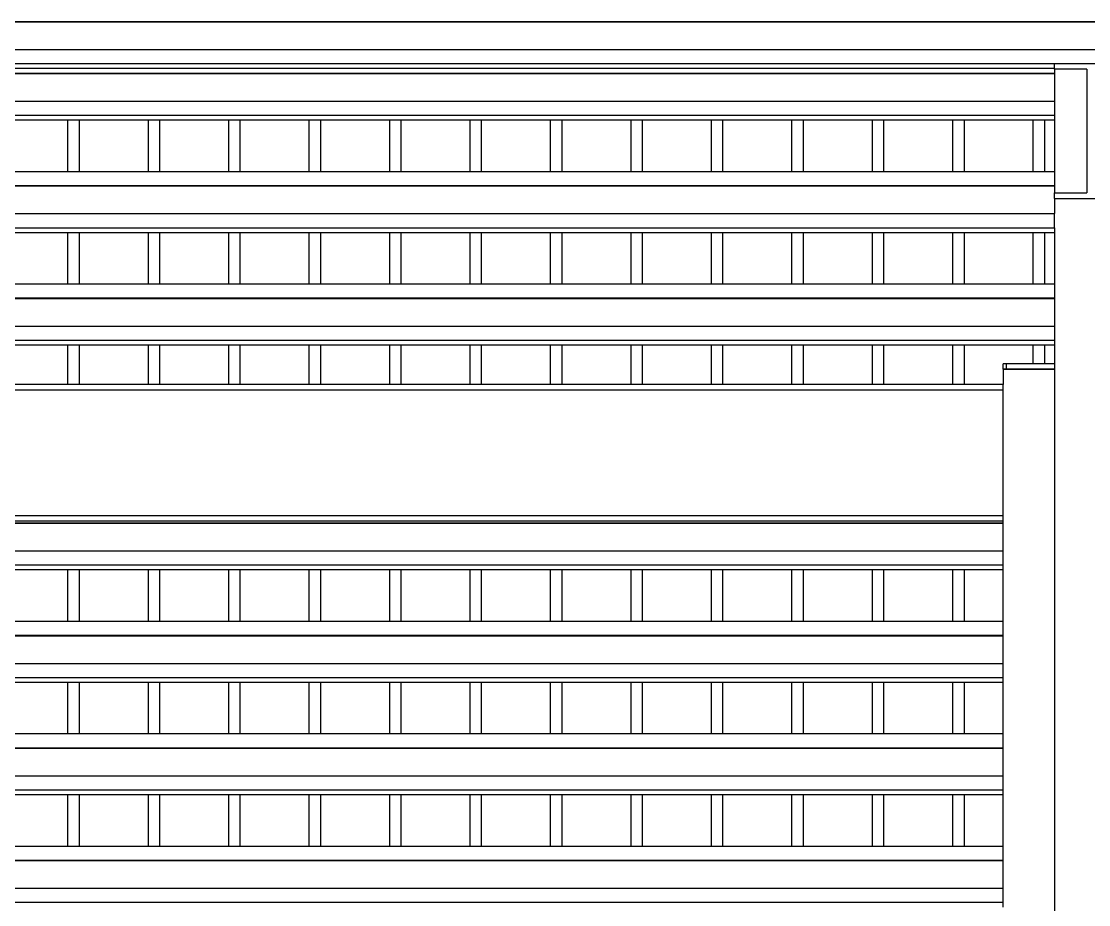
# Model space of a CAD drawing. Extents: x -92 to 92, y -11 to 21.
# Drawn here: x -34.088 to -32.215, y 16.013 to 17.563 of the extents above; entities that cross this region are included whole.
import ezdxf

# ---------------------------------------------------------------- set-up
doc = ezdxf.new("R2010")
doc.units = 0
doc.layers.get('0').update_dxf_attribs({"linetype": 'CONTINUOUS'})

msp = doc.modelspace()

# ---------------------------------------------------------------- linework, layer by layer
for p, q in [((-47.1487, 17.5632), (-29.151, 17.5632)), ((-47.1487, 17.5624), (-29.151, 17.5624)), ((-47.1487, 17.5139), (-29.151, 17.5139)), ((-35.8987, 17.4892), (-32.2747, 17.4892)), ((-35.8987, 17.481), (-32.2747, 17.481)), ((-32.2747, 17.4892), (-32.1547, 17.4892)), ((-32.2747, 17.481), (-32.2747, 17.4892)), ((-32.2747, 17.4796), (-32.2747, 17.481)), ((-32.2178, 17.4796), (-32.2747, 17.4796)), ((-32.2747, 17.4796), (-32.2747, 17.4725)), ((-32.2178, 17.4796), (-32.2178, 17.2622)), ((-35.8987, 17.4725), (-32.2747, 17.4725)), ((-35.8987, 17.4717), (-32.2747, 17.4717)), ((-32.2747, 17.4725), (-32.2747, 17.4717)), ((-32.2747, 17.4717), (-32.2747, 17.4232)), ((-35.8987, 17.4232), (-32.2747, 17.4232)), ((-32.2747, 17.4232), (-32.2747, 17.3985)), ((-35.8987, 17.3985), (-32.2747, 17.3985)), ((-34.1279, 17.3903), (-34.0069, 17.3903)), ((-34.0069, 17.3903), (-34.0069, 17.2999)), ((-34.0069, 17.3903), (-33.9867, 17.3903)), ((-33.9867, 17.3903), (-33.9867, 17.2999)), ((-33.9867, 17.3903), (-33.8657, 17.3903)), ((-33.8657, 17.3903), (-33.8657, 17.2999)), ((-33.8657, 17.3903), (-33.8455, 17.3903)), ((-33.8455, 17.3903), (-33.8455, 17.2999)), ((-33.8455, 17.3903), (-33.7245, 17.3903)), ((-33.7245, 17.3903), (-33.7245, 17.2999)), ((-33.7245, 17.3903), (-33.7043, 17.3903)), ((-33.7043, 17.3903), (-33.7043, 17.2999)), ((-33.7043, 17.3903), (-33.5833, 17.3903)), ((-33.5833, 17.3903), (-33.5833, 17.2999)), ((-33.5833, 17.3903), (-33.5631, 17.3903)), ((-33.5631, 17.3903), (-33.5631, 17.2999)), ((-33.5631, 17.3903), (-33.4421, 17.3903)), ((-33.4421, 17.3903), (-33.4421, 17.2999)), ((-33.4421, 17.3903), (-33.4219, 17.3903)), ((-33.4219, 17.3903), (-33.4219, 17.2999)), ((-33.4219, 17.3903), (-33.3008, 17.3903)), ((-33.3008, 17.3903), (-33.3008, 17.2999)), ((-33.3008, 17.3903), (-33.2807, 17.3903)), ((-33.2807, 17.3903), (-33.2807, 17.2999)), ((-33.2807, 17.3903), (-33.1596, 17.3903)), ((-33.1596, 17.3903), (-33.1596, 17.2999)), ((-33.1596, 17.3903), (-33.1395, 17.3903)), ((-33.1395, 17.3903), (-33.1395, 17.2999)), ((-33.1395, 17.3903), (-33.0184, 17.3903)), ((-33.0184, 17.3903), (-33.0184, 17.2999)), ((-33.0184, 17.3903), (-32.9983, 17.3903)), ((-32.9983, 17.3903), (-32.9983, 17.2999)), ((-32.9983, 17.3903), (-32.8772, 17.3903)), ((-32.8772, 17.3903), (-32.8772, 17.2999)), ((-32.8772, 17.3903), (-32.8571, 17.3903)), ((-32.8571, 17.3903), (-32.8571, 17.2999)), ((-32.8571, 17.3903), (-32.736, 17.3903)), ((-32.736, 17.3903), (-32.736, 17.2999)), ((-32.736, 17.3903), (-32.7158, 17.3903)), ((-32.7158, 17.3903), (-32.7158, 17.2999)), ((-32.7158, 17.3903), (-32.5948, 17.3903)), ((-32.5948, 17.3903), (-32.5948, 17.2999)), ((-32.5948, 17.3903), (-32.5746, 17.3903)), ((-32.5746, 17.3903), (-32.5746, 17.2999)), ((-32.5746, 17.3903), (-32.4536, 17.3903)), ((-32.4536, 17.3903), (-32.4536, 17.2999)), ((-32.4536, 17.3903), (-32.4334, 17.3903)), ((-32.4334, 17.3903), (-32.4334, 17.2999)), ((-32.4334, 17.3903), (-32.3124, 17.3903)), ((-32.3124, 17.3903), (-32.3124, 17.2999)), ((-32.3124, 17.3903), (-32.2922, 17.3903)), ((-32.2922, 17.3903), (-32.2922, 17.2999)), ((-32.2922, 17.3903), (-32.2747, 17.3903)), ((-32.2747, 17.3985), (-32.2747, 17.3903)), ((-32.2747, 17.3903), (-32.2747, 17.2999)), ((-34.1279, 17.2999), (-34.0069, 17.2999)), ((-34.0069, 17.2999), (-33.9867, 17.2999)), ((-33.9867, 17.2999), (-33.8657, 17.2999)), ((-33.8657, 17.2999), (-33.8455, 17.2999)), ((-33.8455, 17.2999), (-33.7245, 17.2999)), ((-33.7245, 17.2999), (-33.7043, 17.2999)), ((-33.7043, 17.2999), (-33.5833, 17.2999)), ((-33.5833, 17.2999), (-33.5631, 17.2999)), ((-33.5631, 17.2999), (-33.4421, 17.2999)), ((-33.4421, 17.2999), (-33.4219, 17.2999)), ((-33.4219, 17.2999), (-33.3008, 17.2999)), ((-33.3008, 17.2999), (-33.2807, 17.2999)), ((-33.2807, 17.2999), (-33.1596, 17.2999)), ((-33.1596, 17.2999), (-33.1395, 17.2999)), ((-33.1395, 17.2999), (-33.0184, 17.2999)), ((-33.0184, 17.2999), (-32.9983, 17.2999)), ((-32.9983, 17.2999), (-32.8772, 17.2999)), ((-32.8772, 17.2999), (-32.8571, 17.2999)), ((-32.8571, 17.2999), (-32.736, 17.2999)), ((-32.736, 17.2999), (-32.7158, 17.2999)), ((-32.7158, 17.2999), (-32.5948, 17.2999)), ((-32.5948, 17.2999), (-32.5746, 17.2999)), ((-32.5746, 17.2999), (-32.4536, 17.2999)), ((-32.4536, 17.2999), (-32.4334, 17.2999)), ((-32.4334, 17.2999), (-32.3124, 17.2999)), ((-32.3124, 17.2999), (-32.2922, 17.2999)), ((-32.2922, 17.2999), (-32.2747, 17.2999)), ((-32.2747, 17.2999), (-32.2747, 17.2752)), ((-35.8987, 17.2752), (-32.2747, 17.2752)), ((-35.8987, 17.2744), (-32.2747, 17.2744)), ((-32.2747, 17.2752), (-32.2747, 17.2744)), ((-32.2747, 17.2744), (-32.2747, 17.2622)), ((-32.2747, 17.2525), (-32.2747, 17.2622)), ((-32.2747, 17.2622), (-32.2178, 17.2622)), ((-32.2747, 17.2525), (-32.1547, 17.2525)), ((-32.2747, 17.2525), (-32.2747, 17.2259)), ((-35.8987, 17.2259), (-32.2747, 17.2259)), ((-32.2747, 17.2012), (-32.2747, 17.2259)), ((-35.8987, 17.2012), (-32.2747, 17.2012)), ((-32.2747, 17.2012), (-32.2747, 17.193)), ((-34.1279, 17.193), (-34.0069, 17.193)), ((-34.0069, 17.193), (-34.0069, 17.1026)), ((-34.0069, 17.193), (-33.9867, 17.193)), ((-33.9867, 17.193), (-33.9867, 17.1026)), ((-33.9867, 17.193), (-33.8657, 17.193)), ((-33.8657, 17.193), (-33.8657, 17.1026)), ((-33.8657, 17.193), (-33.8455, 17.193)), ((-33.8455, 17.193), (-33.8455, 17.1026)), ((-33.8455, 17.193), (-33.7245, 17.193)), ((-33.7245, 17.193), (-33.7245, 17.1026)), ((-33.7245, 17.193), (-33.7043, 17.193)), ((-33.7043, 17.193), (-33.7043, 17.1026)), ((-33.7043, 17.193), (-33.5833, 17.193)), ((-33.5833, 17.193), (-33.5833, 17.1026)), ((-33.5833, 17.193), (-33.5631, 17.193)), ((-33.5631, 17.193), (-33.5631, 17.1026)), ((-33.5631, 17.193), (-33.4421, 17.193)), ((-33.4421, 17.193), (-33.4421, 17.1026)), ((-33.4421, 17.193), (-33.4219, 17.193)), ((-33.4219, 17.193), (-33.4219, 17.1026)), ((-33.4219, 17.193), (-33.3008, 17.193)), ((-33.3008, 17.193), (-33.3008, 17.1026)), ((-33.3008, 17.193), (-33.2807, 17.193)), ((-33.2807, 17.193), (-33.2807, 17.1026)), ((-33.2807, 17.193), (-33.1596, 17.193)), ((-33.1596, 17.193), (-33.1596, 17.1026)), ((-33.1596, 17.193), (-33.1395, 17.193)), ((-33.1395, 17.193), (-33.1395, 17.1026)), ((-33.1395, 17.193), (-33.0184, 17.193)), ((-33.0184, 17.193), (-33.0184, 17.1026)), ((-33.0184, 17.193), (-32.9983, 17.193)), ((-32.9983, 17.193), (-32.9983, 17.1026)), ((-32.9983, 17.193), (-32.8772, 17.193)), ((-32.8772, 17.193), (-32.8772, 17.1026)), ((-32.8772, 17.193), (-32.8571, 17.193)), ((-32.8571, 17.193), (-32.8571, 17.1026)), ((-32.8571, 17.193), (-32.736, 17.193)), ((-32.736, 17.193), (-32.736, 17.1026)), ((-32.736, 17.193), (-32.7158, 17.193)), ((-32.7158, 17.193), (-32.7158, 17.1026)), ((-32.7158, 17.193), (-32.5948, 17.193)), ((-32.5948, 17.193), (-32.5948, 17.1026)), ((-32.5948, 17.193), (-32.5746, 17.193)), ((-32.5746, 17.193), (-32.5746, 17.1026)), ((-32.5746, 17.193), (-32.4536, 17.193)), ((-32.4536, 17.193), (-32.4536, 17.1026)), ((-32.4536, 17.193), (-32.4334, 17.193)), ((-32.4334, 17.193), (-32.4334, 17.1026)), ((-32.4334, 17.193), (-32.3124, 17.193)), ((-32.3124, 17.193), (-32.3124, 17.1026)), ((-32.3124, 17.193), (-32.2922, 17.193)), ((-32.2922, 17.193), (-32.2922, 17.1026)), ((-32.2922, 17.193), (-32.2747, 17.193)), ((-32.2747, 17.193), (-32.2747, 17.1026)), ((-34.1279, 17.1026), (-34.0069, 17.1026)), ((-34.0069, 17.1026), (-33.9867, 17.1026)), ((-33.9867, 17.1026), (-33.8657, 17.1026)), ((-33.8657, 17.1026), (-33.8455, 17.1026)), ((-33.8455, 17.1026), (-33.7245, 17.1026)), ((-33.7245, 17.1026), (-33.7043, 17.1026)), ((-33.7043, 17.1026), (-33.5833, 17.1026)), ((-33.5833, 17.1026), (-33.5631, 17.1026)), ((-33.5631, 17.1026), (-33.4421, 17.1026)), ((-33.4421, 17.1026), (-33.4219, 17.1026)), ((-33.4219, 17.1026), (-33.3008, 17.1026)), ((-33.3008, 17.1026), (-33.2807, 17.1026)), ((-33.2807, 17.1026), (-33.1596, 17.1026)), ((-33.1596, 17.1026), (-33.1395, 17.1026)), ((-33.1395, 17.1026), (-33.0184, 17.1026)), ((-33.0184, 17.1026), (-32.9983, 17.1026)), ((-32.9983, 17.1026), (-32.8772, 17.1026)), ((-32.8772, 17.1026), (-32.8571, 17.1026)), ((-32.8571, 17.1026), (-32.736, 17.1026)), ((-32.736, 17.1026), (-32.7158, 17.1026)), ((-32.7158, 17.1026), (-32.5948, 17.1026)), ((-32.5948, 17.1026), (-32.5746, 17.1026)), ((-32.5746, 17.1026), (-32.4536, 17.1026)), ((-32.4536, 17.1026), (-32.4334, 17.1026)), ((-32.4334, 17.1026), (-32.3124, 17.1026)), ((-32.3124, 17.1026), (-32.2922, 17.1026)), ((-32.2922, 17.1026), (-32.2747, 17.1026)), ((-32.2747, 17.1026), (-32.2747, 17.0779)), ((-35.8987, 17.0779), (-32.2747, 17.0779)), ((-35.8987, 17.0771), (-32.2747, 17.0771)), ((-32.2747, 17.0779), (-32.2747, 17.0771)), ((-32.2747, 17.0771), (-32.2747, 17.0286)), ((-35.8987, 17.0286), (-32.2747, 17.0286)), ((-32.2747, 17.0286), (-32.2747, 17.0039)), ((-35.8987, 17.0039), (-32.2747, 17.0039)), ((-34.1279, 16.9957), (-34.0069, 16.9957)), ((-34.0069, 16.9957), (-34.0069, 16.9261)), ((-34.0069, 16.9957), (-33.9867, 16.9957)), ((-33.9867, 16.9957), (-33.9867, 16.9261)), ((-33.9867, 16.9957), (-33.8657, 16.9957)), ((-33.8657, 16.9957), (-33.8657, 16.9261)), ((-33.8657, 16.9957), (-33.8455, 16.9957)), ((-33.8455, 16.9957), (-33.8455, 16.9261)), ((-33.8455, 16.9957), (-33.7245, 16.9957)), ((-33.7245, 16.9957), (-33.7245, 16.9261)), ((-33.7245, 16.9957), (-33.7043, 16.9957)), ((-33.7043, 16.9957), (-33.7043, 16.9261)), ((-33.7043, 16.9957), (-33.5833, 16.9957)), ((-33.5833, 16.9957), (-33.5833, 16.9261)), ((-33.5833, 16.9957), (-33.5631, 16.9957)), ((-33.5631, 16.9957), (-33.5631, 16.9261)), ((-33.5631, 16.9957), (-33.4421, 16.9957)), ((-33.4421, 16.9957), (-33.4421, 16.9261)), ((-33.4421, 16.9957), (-33.4219, 16.9957)), ((-33.4219, 16.9957), (-33.4219, 16.9261)), ((-33.4219, 16.9957), (-33.3008, 16.9957)), ((-33.3008, 16.9957), (-33.3008, 16.9261)), ((-33.3008, 16.9957), (-33.2807, 16.9957)), ((-33.2807, 16.9957), (-33.2807, 16.9261)), ((-33.2807, 16.9957), (-33.1596, 16.9957)), ((-33.1596, 16.9957), (-33.1596, 16.9261)), ((-33.1596, 16.9957), (-33.1395, 16.9957)), ((-33.1395, 16.9957), (-33.1395, 16.9261)), ((-33.1395, 16.9957), (-33.0184, 16.9957)), ((-33.0184, 16.9957), (-33.0184, 16.9261)), ((-33.0184, 16.9957), (-32.9983, 16.9957)), ((-32.9983, 16.9957), (-32.9983, 16.9261)), ((-32.9983, 16.9957), (-32.8772, 16.9957)), ((-32.8772, 16.9957), (-32.8772, 16.9261)), ((-32.8772, 16.9957), (-32.8571, 16.9957)), ((-32.8571, 16.9957), (-32.8571, 16.9261)), ((-32.8571, 16.9957), (-32.736, 16.9957)), ((-32.736, 16.9957), (-32.736, 16.9261)), ((-32.736, 16.9957), (-32.7158, 16.9957)), ((-32.7158, 16.9957), (-32.7158, 16.9261)), ((-32.7158, 16.9957), (-32.5948, 16.9957)), ((-32.5948, 16.9957), (-32.5948, 16.9261)), ((-32.5948, 16.9957), (-32.5746, 16.9957)), ((-32.5746, 16.9957), (-32.5746, 16.9261)), ((-32.5746, 16.9957), (-32.4536, 16.9957)), ((-32.4536, 16.9957), (-32.4536, 16.9261)), ((-32.4536, 16.9957), (-32.4334, 16.9957)), ((-32.4334, 16.9957), (-32.4334, 16.9261)), ((-32.4334, 16.9957), (-32.3124, 16.9957)), ((-32.3124, 16.9957), (-32.3124, 16.9626)), ((-32.3124, 16.9957), (-32.2922, 16.9957)), ((-32.2922, 16.9957), (-32.2922, 16.9626)), ((-32.2922, 16.9957), (-32.2747, 16.9957)), ((-32.2747, 17.0039), (-32.2747, 16.9957)), ((-32.2747, 16.9957), (-32.2747, 16.9626)), ((-32.3647, 16.9528), (-32.3647, 16.9626)), ((-32.3587, 16.9626), (-32.3647, 16.9626)), ((-32.3587, 16.9528), (-32.3587, 16.9626)), ((-32.3124, 16.9626), (-32.3587, 16.9626)), ((-32.2922, 16.9626), (-32.3124, 16.9626)), ((-32.2747, 16.9626), (-32.2922, 16.9626)), ((-32.2747, 16.9626), (-32.2747, 16.9528)), ((-32.3587, 16.9528), (-32.3647, 16.9528)), ((-32.3647, 16.9528), (-32.3647, 16.9527)), ((-32.3647, 16.9527), (-32.3587, 16.9527)), ((-32.3647, 16.9527), (-32.3647, 16.9261)), ((-32.3587, 16.9528), (-32.3587, 16.9527)), ((-32.2747, 16.9528), (-32.3587, 16.9528)), ((-32.3587, 16.9527), (-32.2747, 16.9527)), ((-32.2747, 16.9528), (-32.2747, 16.9527)), ((-32.2747, 16.9527), (-32.2747, 14.3841)), ((-34.0069, 16.9261), (-34.1279, 16.9261)), ((-33.9867, 16.9261), (-34.0069, 16.9261)), ((-33.8657, 16.9261), (-33.9867, 16.9261)), ((-33.8455, 16.9261), (-33.8657, 16.9261)), ((-33.7245, 16.9261), (-33.8455, 16.9261)), ((-33.7043, 16.9261), (-33.7245, 16.9261)), ((-33.5833, 16.9261), (-33.7043, 16.9261)), ((-33.5631, 16.9261), (-33.5833, 16.9261)), ((-33.4421, 16.9261), (-33.5631, 16.9261)), ((-33.4219, 16.9261), (-33.4421, 16.9261)), ((-33.3008, 16.9261), (-33.4219, 16.9261)), ((-33.2807, 16.9261), (-33.3008, 16.9261)), ((-33.1596, 16.9261), (-33.2807, 16.9261)), ((-33.1395, 16.9261), (-33.1596, 16.9261)), ((-33.0184, 16.9261), (-33.1395, 16.9261)), ((-32.9983, 16.9261), (-33.0184, 16.9261)), ((-32.8772, 16.9261), (-32.9983, 16.9261)), ((-32.8571, 16.9261), (-32.8772, 16.9261)), ((-32.736, 16.9261), (-32.8571, 16.9261)), ((-32.7158, 16.9261), (-32.736, 16.9261)), ((-32.5948, 16.9261), (-32.7158, 16.9261)), ((-32.5746, 16.9261), (-32.5948, 16.9261)), ((-32.4536, 16.9261), (-32.5746, 16.9261)), ((-32.4334, 16.9261), (-32.4536, 16.9261)), ((-32.3647, 16.9261), (-32.4334, 16.9261)), ((-32.3647, 16.9163), (-32.3647, 16.9261)), ((-32.3647, 16.9163), (-35.8987, 16.9163)), ((-32.3647, 16.6959), (-32.3647, 16.9163)), ((-32.3647, 16.6959), (-35.8987, 16.6959)), ((-32.3647, 16.6861), (-32.3647, 16.6959)), ((-32.3647, 16.6861), (-35.8987, 16.6861)), ((-35.8987, 16.6834), (-32.3647, 16.6834)), ((-35.8987, 16.6825), (-32.3647, 16.6825)), ((-32.3647, 16.6834), (-32.3647, 16.6861)), ((-32.3647, 16.6825), (-32.3647, 16.6834)), ((-32.3647, 16.6341), (-32.3647, 16.6825)), ((-35.8987, 16.6341), (-32.3647, 16.6341)), ((-32.3647, 16.6094), (-32.3647, 16.6341)), ((-35.8987, 16.6094), (-32.3647, 16.6094)), ((-34.1279, 16.6012), (-34.0069, 16.6012)), ((-34.0069, 16.6012), (-34.0069, 16.5108)), ((-34.0069, 16.6012), (-33.9867, 16.6012)), ((-33.9867, 16.6012), (-33.9867, 16.5108)), ((-33.9867, 16.6012), (-33.8657, 16.6012)), ((-33.8657, 16.6012), (-33.8657, 16.5108)), ((-33.8657, 16.6012), (-33.8455, 16.6012)), ((-33.8455, 16.6012), (-33.8455, 16.5108)), ((-33.8455, 16.6012), (-33.7245, 16.6012)), ((-33.7245, 16.6012), (-33.7245, 16.5108)), ((-33.7245, 16.6012), (-33.7043, 16.6012)), ((-33.7043, 16.6012), (-33.7043, 16.5108)), ((-33.7043, 16.6012), (-33.5833, 16.6012)), ((-33.5833, 16.6012), (-33.5833, 16.5108)), ((-33.5833, 16.6012), (-33.5631, 16.6012)), ((-33.5631, 16.6012), (-33.5631, 16.5108)), ((-33.5631, 16.6012), (-33.4421, 16.6012)), ((-33.4421, 16.6012), (-33.4421, 16.5108)), ((-33.4421, 16.6012), (-33.4219, 16.6012)), ((-33.4219, 16.6012), (-33.4219, 16.5108)), ((-33.4219, 16.6012), (-33.3008, 16.6012)), ((-33.3008, 16.6012), (-33.3008, 16.5108)), ((-33.3008, 16.6012), (-33.2807, 16.6012)), ((-33.2807, 16.6012), (-33.2807, 16.5108)), ((-33.2807, 16.6012), (-33.1596, 16.6012)), ((-33.1596, 16.6012), (-33.1596, 16.5108)), ((-33.1596, 16.6012), (-33.1395, 16.6012)), ((-33.1395, 16.6012), (-33.1395, 16.5108)), ((-33.1395, 16.6012), (-33.0184, 16.6012)), ((-33.0184, 16.6012), (-33.0184, 16.5108)), ((-33.0184, 16.6012), (-32.9983, 16.6012)), ((-32.9983, 16.6012), (-32.9983, 16.5108)), ((-32.9983, 16.6012), (-32.8772, 16.6012)), ((-32.8772, 16.6012), (-32.8772, 16.5108)), ((-32.8772, 16.6012), (-32.8571, 16.6012)), ((-32.8571, 16.6012), (-32.8571, 16.5108)), ((-32.8571, 16.6012), (-32.736, 16.6012)), ((-32.736, 16.6012), (-32.736, 16.5108)), ((-32.736, 16.6012), (-32.7158, 16.6012)), ((-32.7158, 16.6012), (-32.7158, 16.5108)), ((-32.7158, 16.6012), (-32.5948, 16.6012)), ((-32.5948, 16.6012), (-32.5948, 16.5108)), ((-32.5948, 16.6012), (-32.5746, 16.6012)), ((-32.5746, 16.6012), (-32.5746, 16.5108)), ((-32.5746, 16.6012), (-32.4536, 16.6012)), ((-32.4536, 16.6012), (-32.4536, 16.5108)), ((-32.4536, 16.6012), (-32.4334, 16.6012)), ((-32.4334, 16.6012), (-32.4334, 16.5108)), ((-32.4334, 16.6012), (-32.3647, 16.6012)), ((-32.3647, 16.6012), (-32.3647, 16.6094)), ((-32.3647, 16.5108), (-32.3647, 16.6012)), ((-34.1279, 16.5108), (-34.0069, 16.5108)), ((-34.0069, 16.5108), (-33.9867, 16.5108)), ((-33.9867, 16.5108), (-33.8657, 16.5108)), ((-33.8657, 16.5108), (-33.8455, 16.5108)), ((-33.8455, 16.5108), (-33.7245, 16.5108)), ((-33.7245, 16.5108), (-33.7043, 16.5108)), ((-33.7043, 16.5108), (-33.5833, 16.5108)), ((-33.5833, 16.5108), (-33.5631, 16.5108)), ((-33.5631, 16.5108), (-33.4421, 16.5108)), ((-33.4421, 16.5108), (-33.4219, 16.5108)), ((-33.4219, 16.5108), (-33.3008, 16.5108)), ((-33.3008, 16.5108), (-33.2807, 16.5108)), ((-33.2807, 16.5108), (-33.1596, 16.5108)), ((-33.1596, 16.5108), (-33.1395, 16.5108)), ((-33.1395, 16.5108), (-33.0184, 16.5108)), ((-33.0184, 16.5108), (-32.9983, 16.5108)), ((-32.9983, 16.5108), (-32.8772, 16.5108)), ((-32.8772, 16.5108), (-32.8571, 16.5108)), ((-32.8571, 16.5108), (-32.736, 16.5108)), ((-32.736, 16.5108), (-32.7158, 16.5108)), ((-32.7158, 16.5108), (-32.5948, 16.5108)), ((-32.5948, 16.5108), (-32.5746, 16.5108)), ((-32.5746, 16.5108), (-32.4536, 16.5108)), ((-32.4536, 16.5108), (-32.4334, 16.5108)), ((-32.4334, 16.5108), (-32.3647, 16.5108)), ((-32.3647, 16.4861), (-32.3647, 16.5108)), ((-35.8987, 16.4861), (-32.3647, 16.4861)), ((-35.8987, 16.4853), (-32.3647, 16.4853)), ((-32.3647, 16.4853), (-32.3647, 16.4861)), ((-32.3647, 16.4368), (-32.3647, 16.4853)), ((-35.8987, 16.4368), (-32.3647, 16.4368)), ((-32.3647, 16.4121), (-32.3647, 16.4368)), ((-35.8987, 16.4121), (-32.3647, 16.4121)), ((-32.3647, 16.4039), (-32.3647, 16.4121)), ((-34.1279, 16.4039), (-34.0069, 16.4039)), ((-34.0069, 16.4039), (-34.0069, 16.3135)), ((-34.0069, 16.4039), (-33.9867, 16.4039)), ((-33.9867, 16.4039), (-33.9867, 16.3135)), ((-33.9867, 16.4039), (-33.8657, 16.4039)), ((-33.8657, 16.4039), (-33.8657, 16.3135)), ((-33.8657, 16.4039), (-33.8455, 16.4039)), ((-33.8455, 16.4039), (-33.8455, 16.3135)), ((-33.8455, 16.4039), (-33.7245, 16.4039)), ((-33.7245, 16.4039), (-33.7245, 16.3135)), ((-33.7245, 16.4039), (-33.7043, 16.4039)), ((-33.7043, 16.4039), (-33.7043, 16.3135)), ((-33.7043, 16.4039), (-33.5833, 16.4039)), ((-33.5833, 16.4039), (-33.5833, 16.3135)), ((-33.5833, 16.4039), (-33.5631, 16.4039)), ((-33.5631, 16.4039), (-33.5631, 16.3135)), ((-33.5631, 16.4039), (-33.4421, 16.4039)), ((-33.4421, 16.4039), (-33.4421, 16.3135)), ((-33.4421, 16.4039), (-33.4219, 16.4039)), ((-33.4219, 16.4039), (-33.4219, 16.3135)), ((-33.4219, 16.4039), (-33.3008, 16.4039)), ((-33.3008, 16.4039), (-33.3008, 16.3135)), ((-33.3008, 16.4039), (-33.2807, 16.4039)), ((-33.2807, 16.4039), (-33.2807, 16.3135)), ((-33.2807, 16.4039), (-33.1596, 16.4039)), ((-33.1596, 16.4039), (-33.1596, 16.3135)), ((-33.1596, 16.4039), (-33.1395, 16.4039)), ((-33.1395, 16.4039), (-33.1395, 16.3135)), ((-33.1395, 16.4039), (-33.0184, 16.4039)), ((-33.0184, 16.4039), (-33.0184, 16.3135)), ((-33.0184, 16.4039), (-32.9983, 16.4039)), ((-32.9983, 16.4039), (-32.9983, 16.3135)), ((-32.9983, 16.4039), (-32.8772, 16.4039)), ((-32.8772, 16.4039), (-32.8772, 16.3135)), ((-32.8772, 16.4039), (-32.8571, 16.4039)), ((-32.8571, 16.4039), (-32.8571, 16.3135)), ((-32.8571, 16.4039), (-32.736, 16.4039)), ((-32.736, 16.4039), (-32.736, 16.3135)), ((-32.736, 16.4039), (-32.7158, 16.4039)), ((-32.7158, 16.4039), (-32.7158, 16.3135)), ((-32.7158, 16.4039), (-32.5948, 16.4039)), ((-32.5948, 16.4039), (-32.5948, 16.3135)), ((-32.5948, 16.4039), (-32.5746, 16.4039)), ((-32.5746, 16.4039), (-32.5746, 16.3135)), ((-32.5746, 16.4039), (-32.4536, 16.4039)), ((-32.4536, 16.4039), (-32.4536, 16.3135)), ((-32.4536, 16.4039), (-32.4334, 16.4039)), ((-32.4334, 16.4039), (-32.4334, 16.3135)), ((-32.4334, 16.4039), (-32.3647, 16.4039)), ((-32.3647, 16.3135), (-32.3647, 16.4039)), ((-34.1279, 16.3135), (-34.0069, 16.3135)), ((-34.0069, 16.3135), (-33.9867, 16.3135)), ((-33.9867, 16.3135), (-33.8657, 16.3135)), ((-33.8657, 16.3135), (-33.8455, 16.3135)), ((-33.8455, 16.3135), (-33.7245, 16.3135)), ((-33.7245, 16.3135), (-33.7043, 16.3135)), ((-33.7043, 16.3135), (-33.5833, 16.3135)), ((-33.5833, 16.3135), (-33.5631, 16.3135)), ((-33.5631, 16.3135), (-33.4421, 16.3135)), ((-33.4421, 16.3135), (-33.4219, 16.3135)), ((-33.4219, 16.3135), (-33.3008, 16.3135)), ((-33.3008, 16.3135), (-33.2807, 16.3135)), ((-33.2807, 16.3135), (-33.1596, 16.3135)), ((-33.1596, 16.3135), (-33.1395, 16.3135)), ((-33.1395, 16.3135), (-33.0184, 16.3135)), ((-33.0184, 16.3135), (-32.9983, 16.3135)), ((-32.9983, 16.3135), (-32.8772, 16.3135)), ((-32.8772, 16.3135), (-32.8571, 16.3135)), ((-32.8571, 16.3135), (-32.736, 16.3135)), ((-32.736, 16.3135), (-32.7158, 16.3135)), ((-32.7158, 16.3135), (-32.5948, 16.3135)), ((-32.5948, 16.3135), (-32.5746, 16.3135)), ((-32.5746, 16.3135), (-32.4536, 16.3135)), ((-32.4536, 16.3135), (-32.4334, 16.3135)), ((-32.4334, 16.3135), (-32.3647, 16.3135)), ((-32.3647, 16.2888), (-32.3647, 16.3135)), ((-35.8987, 16.2888), (-32.3647, 16.2888)), ((-35.8987, 16.288), (-32.3647, 16.288)), ((-32.3647, 16.288), (-32.3647, 16.2888)), ((-32.3647, 16.2395), (-32.3647, 16.288)), ((-35.8987, 16.2395), (-32.3647, 16.2395)), ((-32.3647, 16.2148), (-32.3647, 16.2395)), ((-35.8987, 16.2148), (-32.3647, 16.2148)), ((-34.1279, 16.2066), (-34.0069, 16.2066)), ((-34.0069, 16.2066), (-34.0069, 16.1162)), ((-34.0069, 16.2066), (-33.9867, 16.2066)), ((-33.9867, 16.2066), (-33.9867, 16.1162)), ((-33.9867, 16.2066), (-33.8657, 16.2066)), ((-33.8657, 16.2066), (-33.8657, 16.1162)), ((-33.8657, 16.2066), (-33.8455, 16.2066)), ((-33.8455, 16.2066), (-33.8455, 16.1162)), ((-33.8455, 16.2066), (-33.7245, 16.2066)), ((-33.7245, 16.2066), (-33.7245, 16.1162)), ((-33.7245, 16.2066), (-33.7043, 16.2066)), ((-33.7043, 16.2066), (-33.7043, 16.1162)), ((-33.7043, 16.2066), (-33.5833, 16.2066)), ((-33.5833, 16.2066), (-33.5833, 16.1162)), ((-33.5833, 16.2066), (-33.5631, 16.2066)), ((-33.5631, 16.2066), (-33.5631, 16.1162)), ((-33.5631, 16.2066), (-33.4421, 16.2066)), ((-33.4421, 16.2066), (-33.4421, 16.1162)), ((-33.4421, 16.2066), (-33.4219, 16.2066)), ((-33.4219, 16.2066), (-33.4219, 16.1162)), ((-33.4219, 16.2066), (-33.3008, 16.2066)), ((-33.3008, 16.2066), (-33.3008, 16.1162)), ((-33.3008, 16.2066), (-33.2807, 16.2066)), ((-33.2807, 16.2066), (-33.2807, 16.1162)), ((-33.2807, 16.2066), (-33.1596, 16.2066)), ((-33.1596, 16.2066), (-33.1596, 16.1162)), ((-33.1596, 16.2066), (-33.1395, 16.2066)), ((-33.1395, 16.2066), (-33.1395, 16.1162)), ((-33.1395, 16.2066), (-33.0184, 16.2066)), ((-33.0184, 16.2066), (-33.0184, 16.1162)), ((-33.0184, 16.2066), (-32.9983, 16.2066)), ((-32.9983, 16.2066), (-32.9983, 16.1162)), ((-32.9983, 16.2066), (-32.8772, 16.2066)), ((-32.8772, 16.2066), (-32.8772, 16.1162)), ((-32.8772, 16.2066), (-32.8571, 16.2066)), ((-32.8571, 16.2066), (-32.8571, 16.1162)), ((-32.8571, 16.2066), (-32.736, 16.2066)), ((-32.736, 16.2066), (-32.736, 16.1162)), ((-32.736, 16.2066), (-32.7158, 16.2066)), ((-32.7158, 16.2066), (-32.7158, 16.1162)), ((-32.7158, 16.2066), (-32.5948, 16.2066)), ((-32.5948, 16.2066), (-32.5948, 16.1162)), ((-32.5948, 16.2066), (-32.5746, 16.2066)), ((-32.5746, 16.2066), (-32.5746, 16.1162)), ((-32.5746, 16.2066), (-32.4536, 16.2066)), ((-32.4536, 16.2066), (-32.4536, 16.1162)), ((-32.4536, 16.2066), (-32.4334, 16.2066)), ((-32.4334, 16.2066), (-32.4334, 16.1162)), ((-32.4334, 16.2066), (-32.3647, 16.2066)), ((-32.3647, 16.2066), (-32.3647, 16.2148)), ((-32.3647, 16.1162), (-32.3647, 16.2066)), ((-34.1279, 16.1162), (-34.0069, 16.1162)), ((-34.0069, 16.1162), (-33.9867, 16.1162)), ((-33.9867, 16.1162), (-33.8657, 16.1162)), ((-33.8657, 16.1162), (-33.8455, 16.1162)), ((-33.8455, 16.1162), (-33.7245, 16.1162)), ((-33.7245, 16.1162), (-33.7043, 16.1162)), ((-33.7043, 16.1162), (-33.5833, 16.1162)), ((-33.5833, 16.1162), (-33.5631, 16.1162)), ((-33.5631, 16.1162), (-33.4421, 16.1162)), ((-33.4421, 16.1162), (-33.4219, 16.1162)), ((-33.4219, 16.1162), (-33.3008, 16.1162)), ((-33.3008, 16.1162), (-33.2807, 16.1162)), ((-33.2807, 16.1162), (-33.1596, 16.1162)), ((-33.1596, 16.1162), (-33.1395, 16.1162)), ((-33.1395, 16.1162), (-33.0184, 16.1162)), ((-33.0184, 16.1162), (-32.9983, 16.1162)), ((-32.9983, 16.1162), (-32.8772, 16.1162)), ((-32.8772, 16.1162), (-32.8571, 16.1162)), ((-32.8571, 16.1162), (-32.736, 16.1162)), ((-32.736, 16.1162), (-32.7158, 16.1162)), ((-32.7158, 16.1162), (-32.5948, 16.1162)), ((-32.5948, 16.1162), (-32.5746, 16.1162)), ((-32.5746, 16.1162), (-32.4536, 16.1162)), ((-32.4536, 16.1162), (-32.4334, 16.1162)), ((-32.4334, 16.1162), (-32.3647, 16.1162)), ((-32.3647, 16.0915), (-32.3647, 16.1162)), ((-35.8987, 16.0915), (-32.3647, 16.0915)), ((-35.8987, 16.0907), (-32.3647, 16.0907)), ((-32.3647, 16.0907), (-32.3647, 16.0915)), ((-32.3647, 16.0422), (-32.3647, 16.0907)), ((-35.8987, 16.0422), (-32.3647, 16.0422)), ((-32.3647, 16.0176), (-32.3647, 16.0422)), ((-35.8987, 16.0176), (-32.3647, 16.0176)), ((-32.3647, 16.0093), (-32.3647, 16.0176))]:
    msp.add_line(p, q)

doc.saveas('drawing.dxf')
